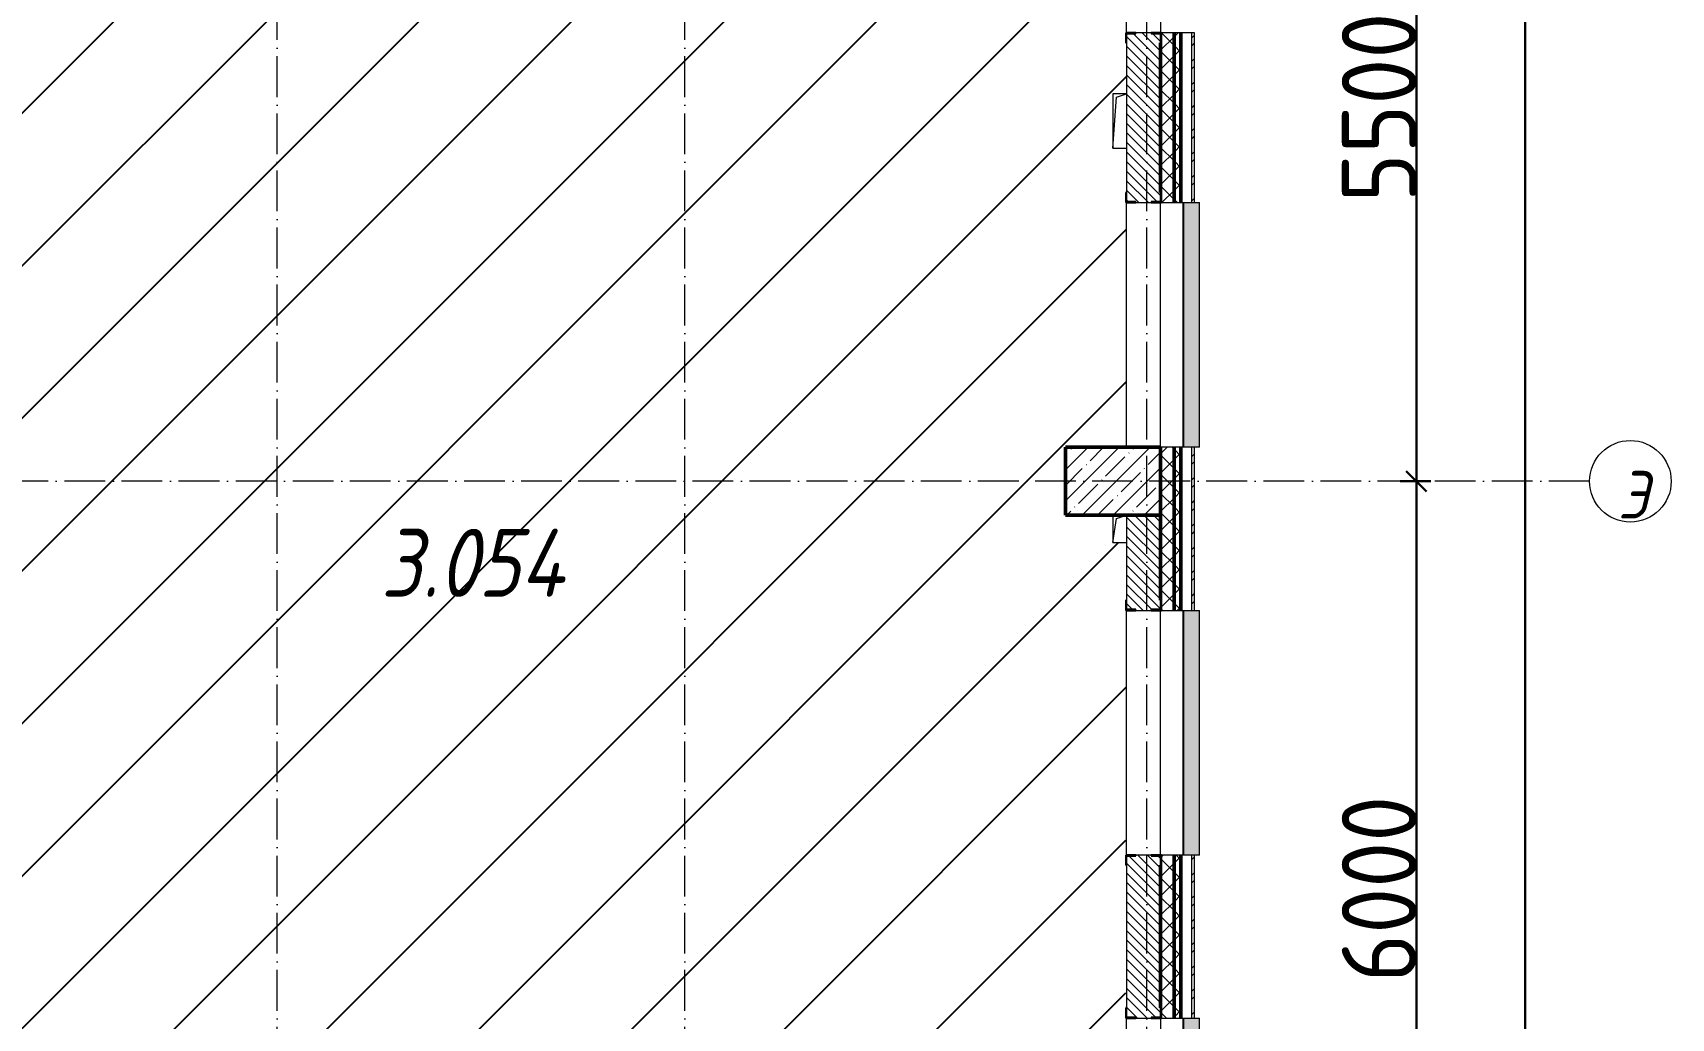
# Model space of a CAD drawing. Header units: millimetres. Extents: x -17017 to 628417, y -109036 to 199237.
# Drawn here: x 299023 to 311078, y -52332 to -45082 of the extents above; entities that cross this region are included whole.
import ezdxf

# ---------------------------------------------------------------- set-up
doc = ezdxf.new("R2010")
doc.units = ezdxf.units.MM
doc.linetypes.add('50_200_ШТРИХ_1Т_ш5_п1_п1_', pattern=[700, 500, -100, 0, -100])
for name, color, linetype, lineweight in [('A-____-____-DIMS', 7, 'Continuous', 9), ('A-GENM-____-MCUT', 7, 'Continuous', 25), ('A-GENM-____-OTLN', 7, 'Continuous', 9), ('A-GENM-____-OTLN-1', 7, 'Continuous', 25), ('A-GLAZ-____-OTLN', 7, 'Continuous', 9), ('A-WALL-____-MCUT-2', 7, 'Continuous', 50), ('A-WALL-____-MCUT-3', 7, 'Continuous', 9), ('A-WALL-____-OTLN', 7, 'Continuous', 9), ('A-WALL-____-PATT-1', 7, 'Continuous', 9), ('A-WALL-FNSH-MCUT-1', 7, 'Continuous', 9), ('S-COLS-____-MCUT', 7, 'Continuous', 50), ('S-COLS-____-OTLN', 7, 'Continuous', 9), ('S-GRID-____-IDEN', 7, 'Continuous', 9), ('S-GRID-____-OTLN-1', 7, '50_200_ШТРИХ_1Т_ш5_п1_п1_', 9), ('Марки помещений', 7, 'Continuous', 9), ('стяжа', 7, 'Continuous', 30)]:
    doc.layers.add(name, color=color, linetype=linetype, lineweight=lineweight)
doc.layers.add('A-GLAZ-____-OTLN-1', color=7, linetype='Continuous', lineweight=9, true_color=0xc0c0c0)
doc.styles.add('ISOCPEUR_I', font='isocpeui.ttf', dxfattribs={"width": 0.9, "height": 2.5})
doc.styles.add('ISOCPEUR_I_2', font='isocpeui.ttf', dxfattribs={"width": 0.85, "height": 2.3})
doc.styles.add('ISOCPEUR_I_9', font='isocpeui.ttf', dxfattribs={"width": 0.9, "height": 250})
doc.styles.add('СПДС', font='isocpeur.ttf', dxfattribs={"width": 0.9})
doc.dimstyles.new('ISO-2_5_0_9К_БОЛЬШОЙ_ОСИ', dxfattribs={"dimscale": 304.8, "dimtxt": 248.995294, "dimasz": 0.492126, "dimexe": 0.393701, "dimexo": 0, "dimgap": 0, "dimtad": 1, "dimdec": 0, "dimzin": 0, "dimdsep": 46, "dimtxsty": 'ISOCPEUR_I_9', "dimblk1": 'OBLIQUE', "dimblk2": 'OBLIQUE', "dimsah": 1, "dimcen": 0.09, "dimdle": 0.393701, "dimazin": 0, "dimtfac": 1, "dimtdec": 4, "dimtix": 1, "dimtmove": 0, "dimatfit": 3, "dimfxl": 1, "dimtvp": 1, "dimtolj": 1, "dimtzin": 0, "dimarcsym": 2})
pattern_1 = [(135, (283770.707, -86863.456), (-35.35534, -35.35534), [])]
pattern_2 = [(45, (283770.71, -86863.46), (-85.53659, 85.53659), []), (45, (283827.73, -86863.46), (-85.53659, 85.53659), [])]
pattern_3 = [(45, (283770.71, -86863.46), (-70.71068, 70.71068), []), (135, (283770.71, -86863.46), (-70.71068, -70.71068), [])]

# ---------------------------------------------------------------- blocks, each defined once
blk = doc.blocks.new('BSC_Колонна _Прямоугольная - 500х700-V8-АР1_План отверстий 3 этажа в осях 1-64_А-ГГ')
at = {"layer": 'S-COLS-____-OTLN'}
h = blk.add_hatch(dxfattribs=at)
h.set_pattern_fill('FP_42', color=256, style=0, pattern_type=2)
h.set_pattern_definition([(315, (-38481.04, 23200), (114.04925, 114.04925), []), (315, (-38481.04, 23085.95), (114.04925, 114.04925), [201.613, -40.323, 3.353, -36.97])])
h.paths.add_polyline_path([(-250, 237), (-250, -350), (250, -350), (250, 350), (-250, 350)], flags=0)
at = {"layer": 'S-COLS-____-MCUT'}
for p, q in [((250, 350), (-250, 350)), ((-250, 350), (-250, -350)), ((250, -350), (250, 350)), ((-250, -350), (250, -350))]:
    blk.add_line(p, q, dxfattribs=at)
blk = doc.blocks.new('Фахверк_СКБ_Уголок - 250_2700-27497298-АР1_План отверстий 3 этажа в осях 1-64_А-ГГ')
at = {"layer": 'A-GENM-____-MCUT'}
for p, q in [((200, 181), (125, 181)), ((125, 181), (125, 106)), ((131, 106), (131, 175)), ((131, 175), (200, 175)), ((200, 175), (200, 181)), ((125, 106), (131, 106)), ((131, -6), (125, -6)), ((125, -6), (125, -81)), ((125, -81), (200, -81)), ((131, -75), (131, -6)), ((200, -75), (131, -75)), ((200, -81), (200, -75))]:
    blk.add_line(p, q, dxfattribs=at)
blk = doc.blocks.new('AR_Отверстие прямоугольное _в плите_ - AR_Отверстие прямоугольное _в плите_-V178-АР1_План отверстий 3 этажа в осях 1-64_А-ГГ')
at = {"layer": 'A-GENM-____-OTLN'}
for p, q in [((-50, 100), (-50, -100)), ((-50, -100), (-25, 75)), ((-25, 75), (50, 100)), ((-50, -100), (50, -100))]:
    blk.add_line(p, q, dxfattribs=at)
blk = doc.blocks.new('AR_Отверстие прямоугольное _в плите_ - AR_Отверстие прямоугольное _в плите_-30510902-АР1_План отверстий 3 этажа в осях 1-64_А-ГГ')
at = {"layer": 'A-GENM-____-OTLN'}
for p, q in [((50, 200), (-50, 200)), ((-50, 200), (-50, -200)), ((-50, -200), (-25, 175)), ((-25, 175), (50, 200)), ((-50, -200), (50, -200))]:
    blk.add_line(p, q, dxfattribs=at)
blk = doc.blocks.new('Отлив_СКБ - Отлив витража_120_НВФ-31885687-АР1_План отверстий 3 этажа в осях 1-64_А-ГГ')
at = {"layer": 'A-GLAZ-____-OTLN-1'}
for points in [[(0, 0), (0, -2), (1800, -2), (1800, 0), (534, 0)], [(0, -2), (0, -120), (1800, -120), (1800, -2), (534, -2)]]:
    blk.add_hatch(color=256, dxfattribs=at).paths.add_polyline_path(points, flags=0)
at = {"layer": 'A-GLAZ-____-OTLN'}
for p, q in [((0, 0), (1800, 0)), ((1800, -2), (0, -2)), ((0, -120), (0, -83)), ((0, -120), (1800, -120)), ((1800, -83), (1800, -120))]:
    blk.add_line(p, q, dxfattribs=at)
blk = doc.blocks.new('Ось сетки - Круг_Ø6_00__ISO-2_5_0_9K_-25732049-АР1_План отверстий 3 этажа в осях 1-64_А-ГГ')
at = {"layer": 'S-GRID-____-IDEN'}
blk.add_circle((0, 0), 3, dxfattribs=at)
blk = doc.blocks.new('_Oblique')
at = {"color": 0, "linetype": 'ByBlock', "lineweight": -2}
blk.add_line((-0.5, -0.5), (0.5, 0.5), dxfattribs=at)
blk = doc.blocks.new('*D2967')
at = {"layer": 'A-____-____-DIMS', "color": 0, "lineweight": -2, "transparency": 16777216}
for p, q in [((309203, -42762), (309203, -48502)), ((309309, -42882), (309083, -42882)), ((309309, -48382), (309083, -48382))]:
    blk.add_line(p, q, dxfattribs=at)
at = {"layer": 'Defpoints', "color": 0, "transparency": 16777216}
for p in [(309309, -42882), (309203, -48382), (309309, -48382)]:
    blk.add_point(p, dxfattribs=at)
at = {"layer": 'A-____-____-DIMS', "color": 0, "lineweight": -2, "transparency": 16777216, "xscale": 150, "yscale": 150, "zscale": 150}
for p, rotation in [((309203, -42882), 90), ((309203, -48382), 270)]:
    blk.add_blockref('_Oblique', p, dxfattribs=dict(at, rotation=rotation))
at = {"layer": 'A-____-____-DIMS', "color": 0, "transparency": 16777216, "insert": (308929, -45632), "char_height": 548.6, "attachment_point": 5, "rotation": 90, "style": 'СПДС'}
blk.add_mtext('\\A1;5500', dxfattribs=at)
blk = doc.blocks.new('*D2968')
at = {"layer": 'A-____-____-DIMS', "color": 0, "lineweight": -2, "transparency": 16777216}
for p, q in [((309203, -48262), (309203, -54502)), ((309309, -48382), (309083, -48382)), ((309309, -54382), (309083, -54382))]:
    blk.add_line(p, q, dxfattribs=at)
at = {"layer": 'Defpoints', "color": 0, "transparency": 16777216}
for p in [(309309, -48382), (309203, -54382), (309309, -54382)]:
    blk.add_point(p, dxfattribs=at)
at = {"layer": 'A-____-____-DIMS', "color": 0, "lineweight": -2, "transparency": 16777216, "xscale": 150, "yscale": 150, "zscale": 150}
for p, rotation in [((309203, -48382), 90), ((309203, -54382), 270)]:
    blk.add_blockref('_Oblique', p, dxfattribs=dict(at, rotation=rotation))
at = {"layer": 'A-____-____-DIMS', "color": 0, "transparency": 16777216, "insert": (308929, -51382), "char_height": 548.6, "attachment_point": 5, "rotation": 90, "style": 'СПДС'}
blk.add_mtext('\\A1;6000', dxfattribs=at)
blk = doc.blocks.new('*D2973')
at = {"layer": 'A-____-____-DIMS', "color": 0, "lineweight": -2, "transparency": 16777216}
for p, q in [((310003, -72802), (310003, -39112)), ((309897, -39232), (310123, -39232)), ((309897, -72682), (310123, -72682))]:
    blk.add_line(p, q, dxfattribs=at)
at = {"layer": 'Defpoints', "color": 0, "transparency": 16777216}
for p in [(309897, -39232), (310003, -39232), (309897, -72682)]:
    blk.add_point(p, dxfattribs=at)
at = {"layer": 'A-____-____-DIMS', "color": 0, "lineweight": -2, "transparency": 16777216, "xscale": 150, "yscale": 150, "zscale": 150}
for p, rotation in [((310003, -39232), 90), ((310003, -72682), 270)]:
    blk.add_blockref('_Oblique', p, dxfattribs=dict(at, rotation=rotation))
at = {"layer": 'A-____-____-DIMS', "color": 0, "transparency": 16777216, "insert": (309729, -55957), "char_height": 548.6, "attachment_point": 5, "rotation": 90, "style": 'СПДС'}
blk.add_mtext('\\A1;33450', dxfattribs=at)
blk = doc.blocks.new('3эт')
at = {"layer": 'S-GRID-____-OTLN-1', "color": 251, "ltscale": 0.6, "true_color": 0x636466}
for p, q in [((300820.7, -91346.1), (300820.7, -36982.5)), ((303820.7, -91346.1), (303820.7, -36982.5)), ((307220.7, -91346.1), (307220.7, -36982.5)), ((310478.4, -48382.4), (279101.9, -48382.4))]:
    blk.add_line(p, q, dxfattribs=at)
at = {"layer": 'S-GRID-____-IDEN', "insert": (310685.6, -48306.3), "char_height": 350, "width": 223.671, "attachment_point": 1, "style": 'ISOCPEUR_I'}
blk.add_mtext('\\fISOCPEUR|b0|i1|c204|p34|;\\W.9;Э', dxfattribs=at)
at = {"layer": 'A-____-____-DIMS'}
for base, p1, p2, override, picture, middle in [((310003.2, -39232.4), (309897.2, -72682.4), (309897.2, -39232.4), {"dimtxt": 1.8, "dimpost": '<>', "dimtxsty": 'СПДС', "dimfxl": 33450}, '*D2973', (309728.9, -55957.4)), ((309203.2, -48382.4), (309309.3, -42882.4), (309309.3, -48382.4), {"dimtxt": 1.8, "dimpost": '<>', "dimtxsty": 'СПДС', "dimfxl": 5500}, '*D2967', (308928.9, -45632.4)), ((309203.2, -54382.4), (309309.3, -48382.4), (309309.3, -54382.4), {"dimtxt": 1.8, "dimpost": '<>', "dimtxsty": 'СПДС', "dimfxl": 6000}, '*D2968', (308928.9, -51382.4))]:
    dim = blk.add_linear_dim(base=base, p1=p1, p2=p2, angle=90, dimstyle='ISO-2_5_0_9К_БОЛЬШОЙ_ОСИ', override=override, dxfattribs=at)
    dim.commit()
    dim.dimension.update_dxf_attribs({"geometry": picture, "text_midpoint": middle})

msp = doc.modelspace()

# ---------------------------------------------------------------- hatches: boundary and pattern name
h = msp.add_hatch()
h.set_pattern_fill('ANSI31', color=5, scale=250)
h.paths.add_polyline_path([(307071, -46332), (307065, -46332), (307065, -46257), (307066, -45932), (306971, -45932), (306971, -45532), (307071, -45532), (307071, -45157), (307065, -45157), (307065, -45082), (307071, -43282), (306821, -43282), (306821, -43032), (305921, -43032), (305921, -43682), (303971, -43682), (303921, -43682), (302471, -43682), (302071, -43682), (299571, -43682), (299571, -43032), (298671, -43032), (298671, -44482), (298327, -44482), (298327, -44532), (298321, -44562), (298321, -44532), (298252, -44532), (298190, -44532), (298121, -44532), (298121, -45357), (298121, -45426), (298190, -45426), (298252, -45427), (298252, -45426), (298321, -45426), (298321, -45357), (298327, -45357), (298327, -45482), (298571, -45482), (298571, -51957), (298577, -51957), (298577, -52032), (298571, -52332), (298571, -52732), (298571, -53732), (298577, -53732), (298577, -53807), (298573, -53982), (306321, -53982), (306321, -54132), (306621, -54132), (307071, -54132), (307071, -52332), (307065, -52332), (307065, -52257), (307071, -51207), (307065, -51207), (307065, -51132), (307071, -49332), (307065, -49332), (307065, -49257), (307069, -48832), (306971, -48832), (306971, -48632), (306621, -48632), (306621, -48132), (307071, -48132)])
h.paths.add_polyline_path([(301408, -49557), (303066, -49557), (303066, -48357), (301408, -48357)], flags=24)
at = {"layer": 'A-WALL-____-PATT-1'}
h = msp.add_hatch(dxfattribs=at)
h.set_pattern_fill('FP_3', color=256, style=0, pattern_type=2)
h.set_pattern_definition(pattern_2)
h.paths.add_polyline_path([(307571, -45312), (307571, -45082), (307551, -45082), (307551, -45312)], flags=0)
h.paths.add_polyline_path([(307571, -43282), (307571, -38882), (307551, -38882), (307551, -43282)], flags=0)
h = msp.add_hatch(dxfattribs=at)
h.set_pattern_fill('FP_1', color=256, style=0, pattern_type=2)
h.set_pattern_definition(pattern_3)
h.paths.add_polyline_path([(307421, -77332), (307421, -75132), (307327, -75132), (307327, -75207), (307321, -75207), (307321, -77332)], flags=0)
h.paths.add_polyline_path([(307421, -73332), (307421, -72132), (307327, -72132), (307327, -72207), (307321, -72207), (307321, -73257), (307327, -73257), (307327, -73332)], flags=0)
h.paths.add_polyline_path([(307421, -70332), (307421, -69132), (307321, -69132), (307321, -70257), (307327, -70257), (307327, -70332)], flags=0)
h.paths.add_polyline_path([(307421, -67332), (307421, -66132), (307327, -66132), (307327, -66207), (307321, -66207), (307321, -67257), (307327, -67257), (307327, -67332)], flags=0)
h.paths.add_polyline_path([(307321, -64332), (307421, -64332), (307421, -63132), (307327, -63132), (307327, -63207), (307321, -63207), (307321, -63832)], flags=0)
h.paths.add_polyline_path([(307327, -61332), (307421, -61332), (307421, -60132), (307321, -60132), (307321, -61257), (307327, -61257), (307327, -61326)], flags=0)
h.paths.add_polyline_path([(307327, -58332), (307421, -58332), (307421, -57132), (307327, -57132), (307327, -57207), (307321, -57207), (307321, -58257), (307327, -58257), (307327, -58326)], flags=0)
h.paths.add_polyline_path([(307327, -55332), (307421, -55332), (307421, -54132), (307321, -54132), (307321, -55257), (307327, -55257), (307327, -55326)], flags=0)
h.paths.add_polyline_path([(307421, -52332), (307421, -51132), (307327, -51132), (307327, -51207), (307321, -51207), (307321, -52257), (307327, -52257), (307327, -52332)], flags=0)
h.paths.add_polyline_path([(307327, -49332), (307421, -49332), (307421, -48132), (307321, -48132), (307321, -49257), (307327, -49257), (307327, -49326)], flags=0)
h.paths.add_polyline_path([(307421, -46332), (307421, -45082), (307327, -45082), (307327, -45157), (307321, -45157), (307321, -46257), (307327, -46257), (307327, -46332)], flags=0)
h.paths.add_polyline_path([(307421, -43282), (307421, -39132), (307321, -39132), (307321, -43282)], flags=0)
h = msp.add_hatch(dxfattribs=at)
h.set_pattern_fill('FP_1', color=256, style=0, pattern_type=2)
h.set_pattern_definition(pattern_3)
h.paths.add_polyline_path([(307471, -77332), (307471, -75132), (307421, -75132), (307421, -77332)], flags=0)
h.paths.add_polyline_path([(307471, -73332), (307471, -72132), (307421, -72132), (307421, -73332)], flags=0)
h.paths.add_polyline_path([(307471, -70332), (307471, -69132), (307421, -69132), (307421, -70332)], flags=0)
h.paths.add_polyline_path([(307471, -67332), (307471, -66132), (307421, -66132), (307421, -67332)], flags=0)
h.paths.add_polyline_path([(307471, -64332), (307471, -63132), (307421, -63132), (307421, -64332)], flags=0)
h.paths.add_polyline_path([(307421, -61332), (307471, -61332), (307471, -60132), (307421, -60132), (307421, -60328)], flags=0)
h.paths.add_polyline_path([(307421, -58332), (307471, -58332), (307471, -57132), (307421, -57132)], flags=0)
h.paths.add_polyline_path([(307471, -55332), (307471, -54132), (307421, -54132), (307421, -55332)], flags=0)
h.paths.add_polyline_path([(307421, -52332), (307471, -52332), (307471, -51132), (307421, -51132), (307421, -51728)], flags=0)
h.paths.add_polyline_path([(307421, -49332), (307471, -49332), (307471, -48132), (307421, -48132), (307421, -48288)], flags=0)
h.paths.add_polyline_path([(307471, -46332), (307471, -45082), (307421, -45082), (307421, -46332)], flags=0)
h.paths.add_polyline_path([(307471, -43282), (307471, -39132), (307421, -39132), (307421, -43282)], flags=0)
h = msp.add_hatch(dxfattribs=at)
h.set_pattern_fill('FP_6', color=256, style=0, pattern_type=2)
h.set_pattern_definition(pattern_1)
h.paths.add_polyline_path([(307140, -46332), (307252, -46332), (307252, -46326), (307321, -46326), (307321, -45088), (307252, -45088), (307252, -45082), (307140, -45082), (307140, -45088), (307071, -45088), (307071, -46326), (307140, -46326)], flags=0)
h = msp.add_hatch(dxfattribs=at)
h.set_pattern_fill('FP_3', color=256, style=0, pattern_type=2)
h.set_pattern_definition(pattern_2)
h.paths.add_polyline_path([(307551, -77142), (307571, -77142), (307571, -75132), (307551, -75132), (307551, -77099)], flags=0)
h.paths.add_polyline_path([(307571, -73332), (307571, -72132), (307551, -72132), (307551, -73332)], flags=0)
h.paths.add_polyline_path([(307571, -70332), (307571, -69132), (307551, -69132), (307551, -70332)], flags=0)
h.paths.add_polyline_path([(307571, -67332), (307571, -66132), (307551, -66132), (307551, -67332)], flags=0)
h.paths.add_polyline_path([(307551, -64332), (307571, -64332), (307571, -63132), (307551, -63132)], flags=0)
h.paths.add_polyline_path([(307571, -61332), (307571, -60132), (307551, -60132), (307551, -61332)], flags=0)
h.paths.add_polyline_path([(307571, -58332), (307571, -57132), (307551, -57132), (307551, -58332)], flags=0)
h.paths.add_polyline_path([(307551, -55332), (307571, -55332), (307571, -54132), (307551, -54132), (307551, -55168)], flags=0)
h.paths.add_polyline_path([(307571, -52332), (307571, -51132), (307551, -51132), (307551, -52332)], flags=0)
h.paths.add_polyline_path([(307571, -49332), (307571, -48132), (307551, -48132), (307551, -49332)], flags=0)
h.paths.add_polyline_path([(307551, -46332), (307571, -46332), (307571, -45312), (307551, -45312), (307551, -45708)], flags=0)
h = msp.add_hatch(dxfattribs=at)
h.set_pattern_fill('FP_6', color=256, style=0, pattern_type=2)
h.set_pattern_definition(pattern_1)
h.paths.add_polyline_path([(307252, -52332), (307252, -52326), (307321, -52326), (307321, -51138), (307252, -51138), (307252, -51132), (307140, -51132), (307140, -51138), (307071, -51138), (307071, -52326), (307140, -52326), (307140, -52332)], flags=0)
h.paths.add_polyline_path([(307252, -49332), (307252, -49326), (307321, -49326), (307321, -48632), (307071, -48632), (307071, -49326), (307140, -49326), (307140, -49332)], flags=0)

# ---------------------------------------------------------------- linework, layer by layer
at = {"layer": 'A-WALL-____-MCUT-2'}
for p, q in [((307421, -46332), (307421, -45082)), ((307471, -46332), (307471, -45082)), ((307321, -46257), (307321, -45157)), ((307421, -49332), (307421, -48132)), ((307471, -49332), (307471, -48132)), ((307321, -48632), (307321, -49257)), ((307321, -51207), (307321, -52257)), ((307421, -52332), (307421, -51132)), ((307471, -52332), (307471, -51132))]:
    msp.add_line(p, q, dxfattribs=at)
at = {"layer": 'A-WALL-____-MCUT-3'}
for p, q in [((307252, -45082), (307140, -45082)), ((307551, -45082), (307327, -45082)), ((307551, -46332), (307551, -45082)), ((307071, -45157), (307071, -46257)), ((307140, -46332), (307252, -46332)), ((307327, -46332), (307551, -46332)), ((307551, -48132), (307321, -48132)), ((307551, -49332), (307551, -48132)), ((307071, -48632), (307071, -49257)), ((307140, -49332), (307252, -49332)), ((307327, -49332), (307551, -49332)), ((307071, -51207), (307071, -52257)), ((307252, -51132), (307140, -51132)), ((307551, -51132), (307327, -51132)), ((307551, -52332), (307551, -51132)), ((307140, -52332), (307252, -52332)), ((307327, -52332), (307551, -52332))]:
    msp.add_line(p, q, dxfattribs=at)
at = {"layer": 'A-WALL-____-OTLN'}
for p, q in [((307071, -45082), (307071, -43282)), ((307321, -43282), (307321, -45082)), ((307071, -48132), (307071, -46332)), ((307321, -48132), (307321, -46332)), ((307071, -51132), (307071, -49332)), ((307321, -51132), (307321, -49332)), ((307071, -54132), (307071, -52332)), ((307321, -52332), (307321, -54132))]:
    msp.add_line(p, q, dxfattribs=at)
at = {"layer": 'A-WALL-FNSH-MCUT-1'}
for p, q in [((307571, -45082), (307551, -45082)), ((307571, -46332), (307571, -45082)), ((307551, -46332), (307571, -46332)), ((307571, -48132), (307551, -48132)), ((307571, -49332), (307571, -48132)), ((307551, -49332), (307571, -49332)), ((307571, -51132), (307551, -51132)), ((307571, -52332), (307571, -51132)), ((307551, -52332), (307571, -52332))]:
    msp.add_line(p, q, dxfattribs=at)

# ---------------------------------------------------------------- block references
at = {"layer": 'A-GENM-____-OTLN'}
for name, p in [('AR_Отверстие прямоугольное _в плите_ - AR_Отверстие прямоугольное _в плите_-30510902-АР1_План отверстий 3 этажа в осях 1-64_А-ГГ', (307021, -45732)), ('AR_Отверстие прямоугольное _в плите_ - AR_Отверстие прямоугольное _в плите_-V178-АР1_План отверстий 3 этажа в осях 1-64_А-ГГ', (307021, -48732))]:
    msp.add_blockref(name, p, dxfattribs=at)
at = {"layer": 'A-GENM-____-OTLN-1'}
for p, rotation in [((307146, -44957), 269.9999999999999), ((307246, -46457), 89.99999999999991), ((307246, -49457), 89.99999999999991), ((307146, -51007), 269.9999999999999), ((307246, -52457), 89.99999999999991)]:
    msp.add_blockref('Фахверк_СКБ_Уголок - 250_2700-27497298-АР1_План отверстий 3 этажа в осях 1-64_А-ГГ', p, dxfattribs=dict(at, rotation=rotation))
at = {"layer": 'A-GLAZ-____-OTLN', "rotation": 89.99999999999932}
for p in [(307488, -48132), (307488, -51132), (307488, -54132)]:
    msp.add_blockref('Отлив_СКБ - Отлив витража_120_НВФ-31885687-АР1_План отверстий 3 этажа в осях 1-64_А-ГГ', p, dxfattribs=at)
at = {"layer": 'S-COLS-____-OTLN', "rotation": 89.9999999999999}
msp.add_blockref('BSC_Колонна _Прямоугольная - 500х700-V8-АР1_План отверстий 3 этажа в осях 1-64_А-ГГ', (306971, -48382), dxfattribs=at)
at = {"layer": 'S-GRID-____-IDEN', "xscale": 99.99999999999993, "yscale": 99.99999999999993, "zscale": 99.99999999999993, "rotation": 89.99999999999982}
msp.add_blockref('Ось сетки - Круг_Ø6_00__ISO-2_5_0_9K_-25732049-АР1_План отверстий 3 этажа в осях 1-64_А-ГГ', (310778, -48382), dxfattribs=at)
at = {"layer": 'стяжа'}
msp.add_blockref('3эт', (0, 0), dxfattribs=at)

# ---------------------------------------------------------------- texts
at = {"layer": 'Марки помещений', "insert": (301584, -48732), "char_height": 500, "width": 817.72, "attachment_point": 1, "style": 'ISOCPEUR_I_2'}
msp.add_mtext('3.054', dxfattribs=at)

doc.saveas('drawing.dxf')
